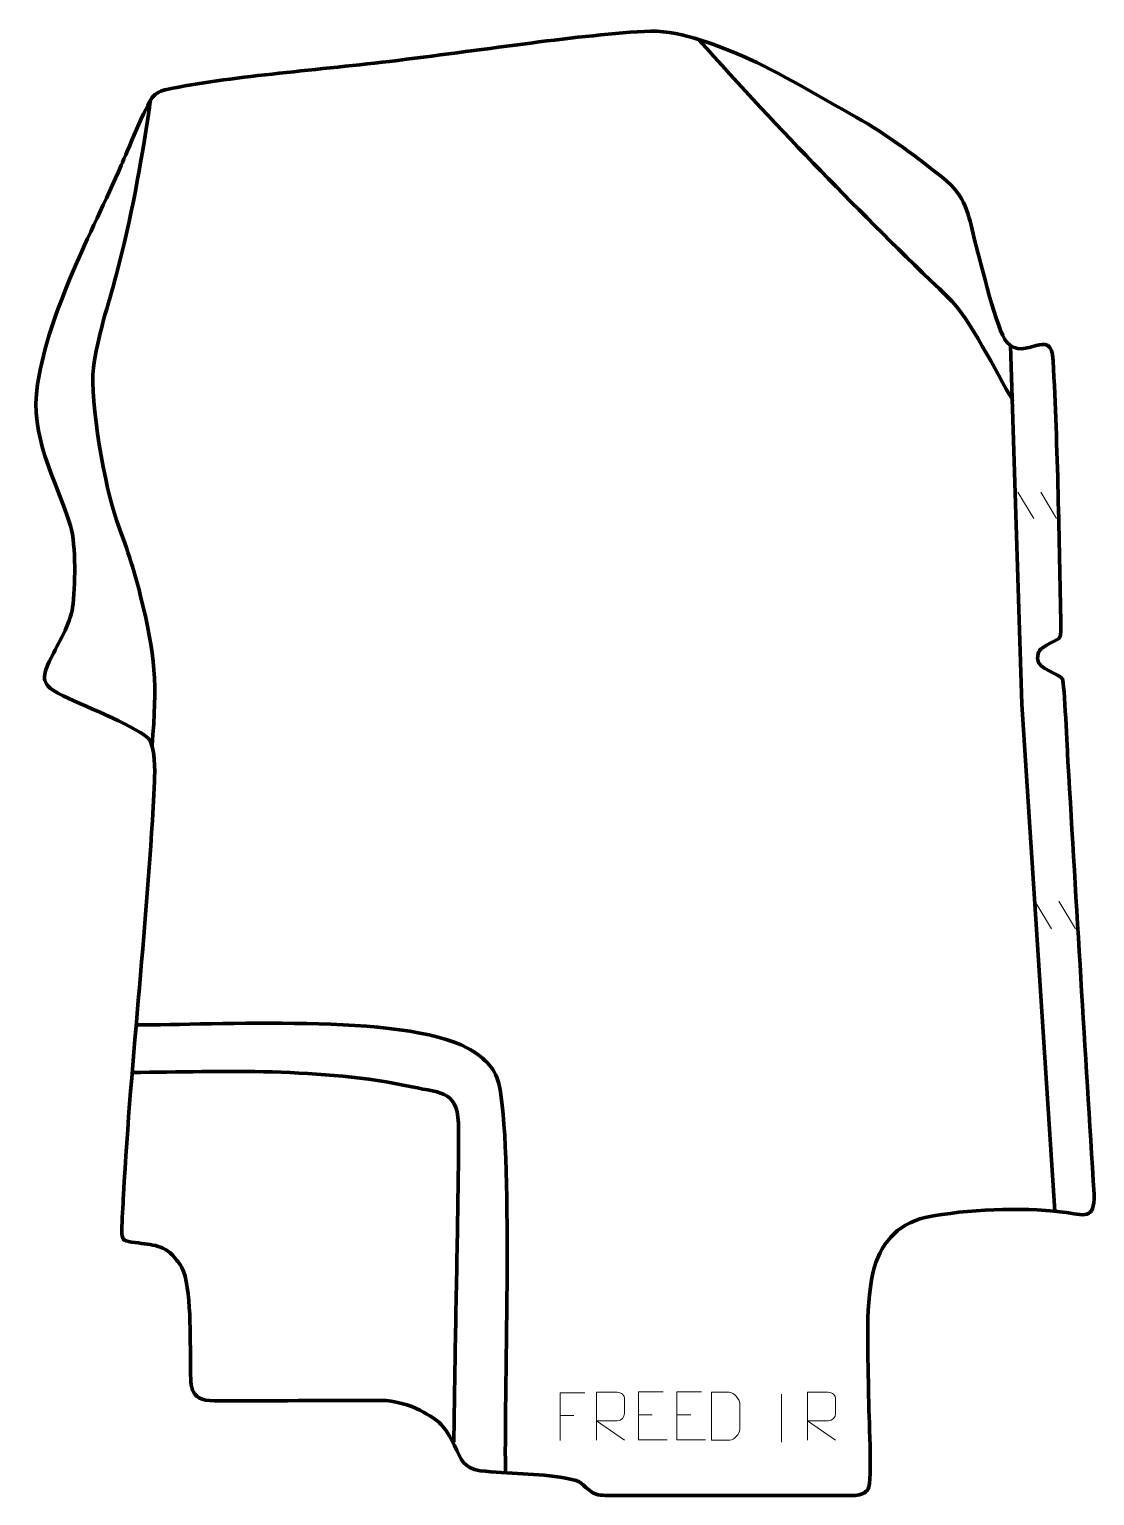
# Model space of a CAD drawing. Header units: millimetres. Extents: x -293 to 262, y -317 to 447.
import ezdxf

# ---------------------------------------------------------------- set-up
doc = ezdxf.new("R2010")
doc.units = ezdxf.units.MM
doc.header["$MEASUREMENT"] = 0
doc.layers.add('layer 2', color=7, linetype='Continuous')
doc.layers.add('layer 3', color=7, linetype='Continuous')

msp = doc.modelspace()

# ---------------------------------------------------------------- linework, layer by layer
at = {"layer": 'layer 2', "color": 142, "lineweight": 158}
for points, knots in [([(55.9011, 441.7439), (100.3065, 392.301), (138.4219, 353.1023), (185.9164, 307.3836), (185.9164, 307.3836), (197.6036, 296.1334), (210.8095, 268.691), (220.0296, 253.1792)], [0, 0, 0, 0, 0.33333333, 0.33333333, 0.33333333, 0.33333333, 1, 1, 1, 1]), ([(-228.8507, 73.5209), (-226.076, 106.0664), (-227.0483, 120.3727), (-235.0234, 152.2534), (-235.0234, 152.2534), (-238.3614, 165.5971), (-242.6019, 178.2442), (-247.3237, 191.1454), (-247.3237, 191.1454), (-253.3165, 207.5192), (-261.4685, 253.2771), (-259.4302, 270.5768), (-259.4302, 270.5768), (-257.6545, 285.6472), (-251.4286, 304.2316), (-247.4395, 319.3108), (-247.4395, 319.3108), (-239.4095, 349.665), (-234.839, 375.5165), (-230.2719, 406.2406), (-230.2719, 406.2406), (-230.2719, 406.2406), (-229.9906, 408.1329), (-229.9906, 408.1329), (-229.9906, 408.1329), (-229.9906, 408.1329), (-229.7093, 410.0252), (-229.7093, 410.0252)], [0, 0, 0, 0, 0.125, 0.125, 0.125, 0.125, 0.25, 0.25, 0.25, 0.25, 0.375, 0.375, 0.375, 0.375, 0.5, 0.5, 0.5, 0.5, 0.625, 0.625, 0.625, 0.625, 0.75, 0.75, 0.75, 0.75, 1, 1, 1, 1]), ([(218.5334, 282.2583), (218.5334, 282.2583), (224.4697, 95.1685), (224.4697, 95.1685), (224.4697, 95.1685), (224.4697, 95.1685), (241.7573, -169.0777), (241.7573, -169.0777)], [0, 0, 0, 0, 0.33333333, 0.33333333, 0.33333333, 0.33333333, 1, 1, 1, 1]), ([(-237.143, -71.9474), (-197.0992, -72.1788), (-97.8561, -65.8184), (-64.4527, -84.0462), (-64.4527, -84.0462), (-56.8916, -88.1721), (-50.1892, -93.7472), (-48.1527, -102.4488), (-48.1527, -102.4488), (-40.5313, -135.0113), (-45.318, -261.0391), (-44.6596, -303.1527), (-44.6596, -303.1527), (-44.6596, -303.1527), (-44.6298, -305.0594), (-44.6298, -305.0594)], [0, 0, 0, 0, 0.2, 0.2, 0.2, 0.2, 0.4, 0.4, 0.4, 0.4, 0.6, 0.6, 0.6, 0.6, 1, 1, 1, 1]), ([(-71.5503, -289.4492), (-71.3652, -276.756), (-71.18, -264.0628), (-70.9949, -251.3696), (-70.9949, -251.3696), (-70.3703, -209.8547), (-69.1887, -168.1808), (-69.0963, -126.6805), (-69.0963, -126.6805), (-69.0509, -106.2468), (-76.9349, -107.7747), (-93.5093, -104.2219), (-93.5093, -104.2219), (-140.7454, -94.0967), (-191.355, -96.2412), (-239.2453, -96.7812)], [0, 0, 0, 0, 0.2, 0.2, 0.2, 0.2, 0.4, 0.4, 0.4, 0.4, 0.6, 0.6, 0.6, 0.6, 1, 1, 1, 1])]:
    msp.add_open_spline(points, degree=3, knots=knots, dxfattribs=at)
at = {"layer": 'layer 3', "color": 242, "lineweight": 158}
msp.add_open_spline([(-213.3419, -198.4213), (-208.1299, -208.2769), (-209.1219, -236.8846), (-208.8175, -248.9801), (-208.8175, -248.9801), (-208.486, -259.2787), (-210.3855, -267.8584), (-196.4749, -267.9057), (-196.4749, -267.9057), (-167.3327, -268.0048), (-138.1425, -267.6059), (-108.9783, -267.6817), (-108.9783, -267.6817), (-103.5443, -267.6978), (-93.9287, -270.146), (-89.2509, -272.7978), (-89.2509, -272.7978), (-78.5719, -278.8514), (-76.7991, -280.1338), (-71.2594, -291.1818), (-71.2594, -291.1818), (-67.5782, -298.5887), (-66.8071, -302.9323), (-57.7824, -304.3129), (-57.7824, -304.3129), (-42.8884, -306.1308), (-28.325, -305.5434), (-13.3514, -308.138), (-13.3514, -308.138), (-3.1739, -310.1328), (-6.2097, -311.0509), (0.9454, -315.7923), (0.9454, -315.7923), (2.8101, -317.0279), (6.423, -317.3093), (9.8749, -317.3241), (9.8749, -317.3241), (13.3268, -317.3389), (137.6323, -317.2337), (137.6323, -317.2337), (137.6323, -317.2337), (140.5147, -316.9133), (143.1498, -316.0395), (144.3981, -313.7883), (144.3981, -313.7883), (146.5847, -309.8448), (144.7381, -273.4289), (144.6182, -266.0527), (144.6182, -266.0527), (144.4522, -246.313), (142.7803, -220.1769), (146.7991, -201.2763), (146.7991, -201.2763), (150.7289, -186.1399), (158.6909, -176.2231), (174.154, -172.291), (174.154, -172.291), (196.9358, -167.8683), (222.7195, -166.9715), (245.7807, -169.4781), (245.7807, -169.4781), (257.2142, -171.0257), (262.4577, -174.0427), (262.1214, -160.1882), (262.1214, -160.1882), (257.5325, -85.1078), (252.8997, -9.9945), (248.5515, 65.098), (248.5515, 65.098), (248.2488, 70.3813), (246.6105, 106.2863), (245.7388, 108.3043), (245.7388, 108.3043), (244.4425, 111.3055), (232.6206, 113.0366), (232.6975, 118.9841), (232.6975, 118.9841), (232.7526, 123.2455), (233.9982, 123.7896), (237.34, 125.9369), (237.34, 125.9369), (243.7993, 130.0872), (245.0385, 127.5679), (244.8739, 135.8904), (244.8739, 135.8904), (243.9721, 181.4903), (243.2107, 228.6707), (240.8263, 274.1541), (240.8263, 274.1541), (239.806, 293.1018), (226.3582, 273.1821), (216.7263, 283.897), (216.7263, 283.897), (211.3512, 289.8765), (203.0451, 325.5153), (200.3482, 335.4173), (200.3482, 335.4173), (196.5538, 349.0703), (196.7247, 357.7156), (185.4254, 367.8152), (185.4254, 367.8152), (171.1821, 379.5009), (154.1169, 392.2256), (138.0943, 401.2334), (138.0943, 401.2334), (118.5261, 411.8908), (99.0933, 424.1644), (78.7739, 433.1485), (78.7739, 433.1485), (63.1896, 439.6226), (44.8366, 446.9841), (27.8242, 445.936), (27.8242, 445.936), (-11.6027, 443.507), (-57.6846, 435.9267), (-105.1521, 430.2757), (-105.1521, 430.2757), (-146.0486, 425.4069), (-188.6035, 422.4425), (-221.156, 415.6505), (-221.156, 415.6505), (-224.1056, 415.0351), (-226.8146, 413.9388), (-228.7627, 411.4819), (-228.7627, 411.4819), (-231.7762, 407.6813), (-242.0902, 382.5607), (-244.876, 376.2131), (-244.876, 376.2131), (-260.9085, 339.7322), (-282.0856, 301.4868), (-288.5805, 262.0407), (-288.5805, 262.0407), (-292.8314, 234.4344), (-279.2173, 213.4071), (-271.3856, 188.1517), (-271.3856, 188.1517), (-268.3739, 177.7967), (-268.8441, 156.3094), (-270.2789, 145.4892), (-270.2789, 145.4892), (-271.5911, 136.8487), (-277.744, 126.8415), (-281.6762, 118.9731), (-281.6762, 118.9731), (-285.9279, 110.25), (-287.3392, 105.8656), (-277.6246, 100.8133), (-277.6246, 100.8133), (-265.5667, 94.5423), (-239.7701, 85.0506), (-230.8381, 77.505), (-230.8381, 77.505), (-227.1602, 73.8049), (-227.3698, 60.0974), (-227.5855, 54.8982), (-227.5855, 54.8982), (-230.9871, -16.5467), (-239.8037, -88.5122), (-243.7283, -160.3212), (-243.7283, -160.3212), (-244.0723, -166.5246), (-244.5592, -173.2794), (-244.6411, -179.4333), (-244.6411, -179.4333), (-244.7112, -184.6964), (-243.0851, -184.6723), (-237.7373, -185.3973), (-237.7373, -185.3973), (-228.279, -186.6796), (-222.3945, -186.3202), (-215.8616, -194.6907), (-215.8616, -194.6907), (-215.2338, -195.4951), (-214.6898, -196.2853), (-214.1147, -197.1256), (-214.1147, -197.1256), (-214.1147, -197.1256), (-213.3419, -198.4213), (-213.3419, -198.4213)], degree=3, knots=[0, 0, 0, 0, 0.02173913, 0.02173913, 0.02173913, 0.02173913, 0.04347826, 0.04347826, 0.04347826, 0.04347826, 0.06521739, 0.06521739, 0.06521739, 0.06521739, 0.08695652, 0.08695652, 0.08695652, 0.08695652, 0.10869565, 0.10869565, 0.10869565, 0.10869565, 0.13043478, 0.13043478, 0.13043478, 0.13043478, 0.15217391, 0.15217391, 0.15217391, 0.15217391, 0.17391304, 0.17391304, 0.17391304, 0.17391304, 0.19565217, 0.19565217, 0.19565217, 0.19565217, 0.2173913, 0.2173913, 0.2173913, 0.2173913, 0.23913043, 0.23913043, 0.23913043, 0.23913043, 0.26086957, 0.26086957, 0.26086957, 0.26086957, 0.2826087, 0.2826087, 0.2826087, 0.2826087, 0.30434783, 0.30434783, 0.30434783, 0.30434783, 0.32608696, 0.32608696, 0.32608696, 0.32608696, 0.34782609, 0.34782609, 0.34782609, 0.34782609, 0.36956522, 0.36956522, 0.36956522, 0.36956522, 0.39130435, 0.39130435, 0.39130435, 0.39130435, 0.41304348, 0.41304348, 0.41304348, 0.41304348, 0.43478261, 0.43478261, 0.43478261, 0.43478261, 0.45652174, 0.45652174, 0.45652174, 0.45652174, 0.47826087, 0.47826087, 0.47826087, 0.47826087, 0.5, 0.5, 0.5, 0.5, 0.52173913, 0.52173913, 0.52173913, 0.52173913, 0.54347826, 0.54347826, 0.54347826, 0.54347826, 0.56521739, 0.56521739, 0.56521739, 0.56521739, 0.58695652, 0.58695652, 0.58695652, 0.58695652, 0.60869565, 0.60869565, 0.60869565, 0.60869565, 0.63043478, 0.63043478, 0.63043478, 0.63043478, 0.65217391, 0.65217391, 0.65217391, 0.65217391, 0.67391304, 0.67391304, 0.67391304, 0.67391304, 0.69565217, 0.69565217, 0.69565217, 0.69565217, 0.7173913, 0.7173913, 0.7173913, 0.7173913, 0.73913043, 0.73913043, 0.73913043, 0.73913043, 0.76086957, 0.76086957, 0.76086957, 0.76086957, 0.7826087, 0.7826087, 0.7826087, 0.7826087, 0.80434783, 0.80434783, 0.80434783, 0.80434783, 0.82608696, 0.82608696, 0.82608696, 0.82608696, 0.84782609, 0.84782609, 0.84782609, 0.84782609, 0.86956522, 0.86956522, 0.86956522, 0.86956522, 0.89130435, 0.89130435, 0.89130435, 0.89130435, 0.91304348, 0.91304348, 0.91304348, 0.91304348, 0.93478261, 0.93478261, 0.93478261, 0.93478261, 0.95652174, 0.95652174, 0.95652174, 0.95652174, 1, 1, 1, 1], dxfattribs=at)
at = {"layer": 'layer 3', "color": 250, "lineweight": 9}
for points in [[(222.4771, 205.7306), (222.4771, 205.7306), (230.7473, 191.989), (230.7473, 191.989)], [(234.3362, 205.7306), (234.3362, 205.7306), (242.6064, 191.989), (242.6064, 191.989)], [(231.2125, -7.4169), (231.2125, -7.4169), (239.9274, -21.8975), (239.9274, -21.8975)], [(243.7094, -7.4169), (243.7094, -7.4169), (252.4243, -21.8975), (252.4243, -21.8975)], [(99.2094, -264.4723), (99.2094, -264.4723), (99.2094, -289.4464), (99.2094, -289.4464)], [(-16.1489, -275.5686), (-16.1489, -275.5686), (-8.9808, -275.5686), (-8.9808, -275.5686)], [(24.717, -275.1657), (24.717, -275.1657), (31.8851, -275.1657), (31.8851, -275.1657)], [(44.717, -275.1657), (44.717, -275.1657), (51.8851, -275.1657), (51.8851, -275.1657)]]:
    msp.add_open_spline(points, degree=3, dxfattribs=at)
for points, knots in [([(-3.2749, -263.6889), (-3.2749, -263.6889), (-16.1489, -263.6889), (-16.1489, -263.6889), (-16.1489, -263.6889), (-16.1489, -263.6889), (-16.1489, -288.6425), (-16.1489, -288.6425)], [0, 0, 0, 0, 0.33333333, 0.33333333, 0.33333333, 0.33333333, 1, 1, 1, 1]), ([(2.775, -288.3745), (2.775, -288.3745), (2.775, -263.421), (2.775, -263.421), (2.775, -263.421), (6.3698, -263.421), (9.9653, -263.421), (13.5605, -263.421), (13.5605, -263.421), (15.8858, -263.4587), (17.4431, -264.9487), (17.439, -267.3151), (17.439, -267.3151), (17.4386, -269.3506), (17.4386, -272.41), (17.439, -274.446), (17.439, -274.446), (17.4325, -276.3215), (15.6202, -278.2633), (13.6107, -278.2824), (13.6107, -278.2824), (13.6107, -278.2824), (2.775, -278.2824), (2.775, -278.2824), (2.775, -278.2824), (2.775, -278.2824), (17.4297, -288.3745), (17.4297, -288.3745)], [0, 0, 0, 0, 0.125, 0.125, 0.125, 0.125, 0.25, 0.25, 0.25, 0.25, 0.375, 0.375, 0.375, 0.375, 0.5, 0.5, 0.5, 0.5, 0.625, 0.625, 0.625, 0.625, 0.75, 0.75, 0.75, 0.75, 1, 1, 1, 1]), ([(37.5909, -263.286), (37.5909, -263.286), (24.717, -263.286), (24.717, -263.286), (24.717, -263.286), (24.717, -263.286), (24.717, -288.2396), (24.717, -288.2396), (24.717, -288.2396), (24.717, -288.2396), (39.5828, -288.2396), (39.5828, -288.2396)], [0, 0, 0, 0, 0.25, 0.25, 0.25, 0.25, 0.5, 0.5, 0.5, 0.5, 1, 1, 1, 1]), ([(57.5909, -263.286), (57.5909, -263.286), (44.717, -263.286), (44.717, -263.286), (44.717, -263.286), (44.717, -263.286), (44.717, -288.2396), (44.717, -288.2396), (44.717, -288.2396), (44.717, -288.2396), (59.5828, -288.2396), (59.5828, -288.2396)], [0, 0, 0, 0, 0.25, 0.25, 0.25, 0.25, 0.5, 0.5, 0.5, 0.5, 1, 1, 1, 1]), ([(62.7129, -288.3496), (65.0447, -288.3492), (69.9949, -288.3732), (72.3264, -288.3735), (72.3264, -288.3735), (74.2514, -288.4789), (77.57, -284.9373), (77.5588, -282.92), (77.5588, -282.92), (77.5584, -277.1499), (77.5584, -274.9802), (77.5588, -269.2109), (77.5588, -269.2109), (77.5545, -267.0728), (74.18, -263.4127), (72.0276, -263.4262), (72.0276, -263.4262), (69.7019, -263.4262), (64.9776, -263.4262), (62.6515, -263.4262), (62.6515, -263.4262), (62.6519, -269.1731), (62.7132, -282.6023), (62.7129, -288.3496)], [0, 0, 0, 0, 0.14285714, 0.14285714, 0.14285714, 0.14285714, 0.28571429, 0.28571429, 0.28571429, 0.28571429, 0.42857143, 0.42857143, 0.42857143, 0.42857143, 0.57142857, 0.57142857, 0.57142857, 0.57142857, 0.71428571, 0.71428571, 0.71428571, 0.71428571, 1, 1, 1, 1]), ([(112.775, -288.3745), (112.775, -288.3745), (112.775, -263.421), (112.775, -263.421), (112.775, -263.421), (116.3698, -263.421), (119.9653, -263.421), (123.5605, -263.421), (123.5605, -263.421), (125.8858, -263.4587), (127.4431, -264.9487), (127.439, -267.3151), (127.439, -267.3151), (127.4386, -269.3506), (127.4386, -272.41), (127.439, -274.446), (127.439, -274.446), (127.4325, -276.3215), (125.6202, -278.2633), (123.6107, -278.2824), (123.6107, -278.2824), (123.6107, -278.2824), (112.775, -278.2824), (112.775, -278.2824), (112.775, -278.2824), (112.775, -278.2824), (127.4297, -288.3745), (127.4297, -288.3745)], [0, 0, 0, 0, 0.125, 0.125, 0.125, 0.125, 0.25, 0.25, 0.25, 0.25, 0.375, 0.375, 0.375, 0.375, 0.5, 0.5, 0.5, 0.5, 0.625, 0.625, 0.625, 0.625, 0.75, 0.75, 0.75, 0.75, 1, 1, 1, 1])]:
    msp.add_open_spline(points, degree=3, knots=knots, dxfattribs=at)

doc.saveas('drawing.dxf')
